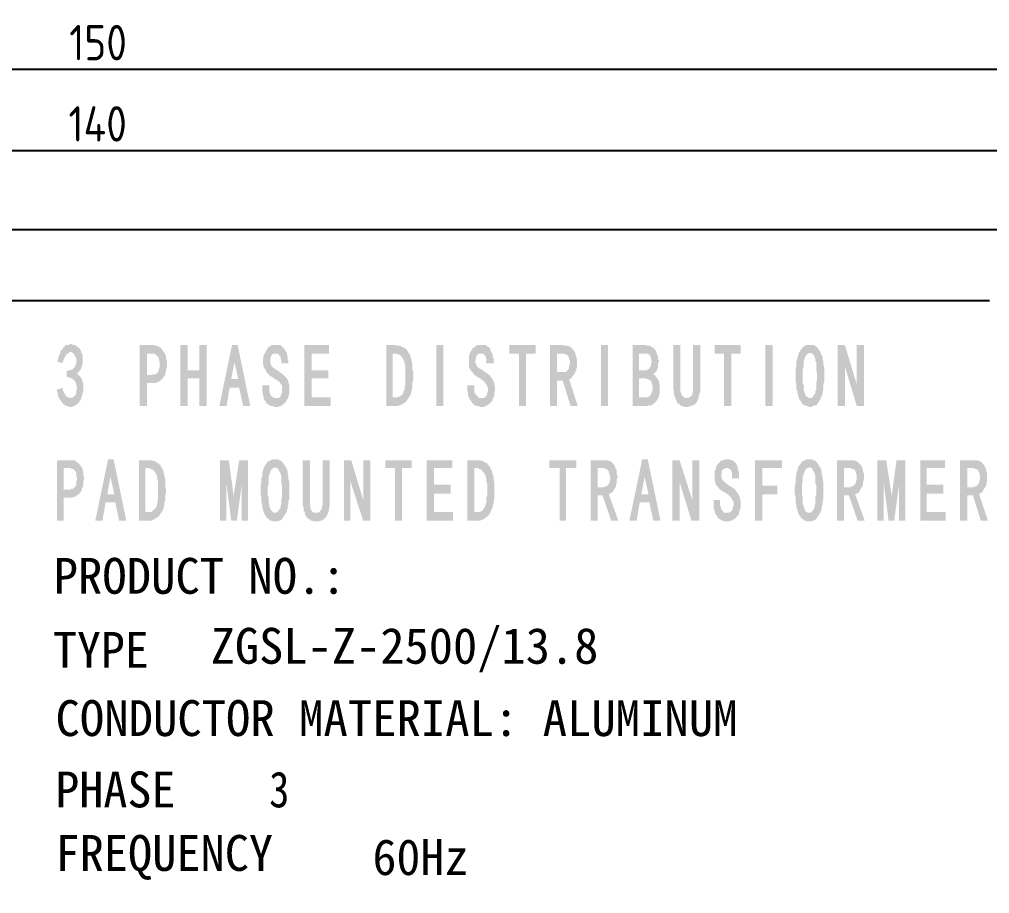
# Model space of a CAD drawing. Header units: inches. Extents: x 198356 to 209798, y -190593 to -183267.
# Drawn here: x 209688.6 to 209757.2, y -190002.9 to -189941.2 of the extents above; entities that cross this region are included whole.
import ezdxf

# ---------------------------------------------------------------- set-up
doc = ezdxf.new("R2010")
doc.units = ezdxf.units.IN
doc.header["$LTSCALE"] = 13
doc.layers.add('2', color=3, linetype='Continuous')
doc.layers.add('PDF_Geometry', color=7, linetype='Continuous')
doc.styles.add('PDF FangSong', font='simfang.ttf')
doc.styles.get("Standard").update_dxf_attribs({"font": 'gbenor.shx', "bigfont": 'gbcbig.shx'})
doc.dimstyles.new('ISO-25', dxfattribs={"dimtxt": 2.5, "dimasz": 2.5, "dimexe": 1.25, "dimexo": 0.625, "dimtad": 1, "dimtxsty": 'Standard', "dimcen": 2.5, "dimadec": 0, "dimazin": 0, "dimtfac": 1, "dimtmove": 0, "dimatfit": 3, "dimfxl": 1, "dimarcsym": 0})

# ---------------------------------------------------------------- blocks, each defined once
blk = doc.blocks.new('*D76')
at = {"layer": '2', "color": 0, "linetype": 'Continuous', "lineweight": -2}
for p, q in [((209624.191, -189957.798), (209624.191, -189949.167)), ((209764.158, -189957.798), (209764.158, -189949.167)), ((209626.691, -189950.417), (209761.658, -189950.417))]:
    blk.add_line(p, q, dxfattribs=at)
at = {"layer": '2', "color": 0, "linetype": 'Continuous'}
for points in [[(209626.691, -189950), (209626.691, -189950.834), (209624.191, -189950.417)], [(209761.658, -189950), (209761.658, -189950.834), (209764.158, -189950.417)]]:
    blk.add_solid(points, dxfattribs=at)
at = {"layer": 'Defpoints', "color": 0, "linetype": 'Continuous'}
for p in [(209764.158, -189950.417), (209624.191, -189958.423), (209764.158, -189958.423)]:
    blk.add_point(p, dxfattribs=at)
at = {"layer": '2', "color": 0, "linetype": 'Continuous', "insert": (209694.175, -189948.542), "char_height": 2.5, "attachment_point": 5}
blk.add_mtext('140', dxfattribs=at)
blk = doc.blocks.new('*D77')
at = {"layer": '2', "color": 0, "linetype": 'Continuous', "lineweight": -2}
for p, q in [((209619.192, -189955.383), (209619.192, -189943.427)), ((209769.213, -189955.383), (209769.213, -189943.427)), ((209621.692, -189944.677), (209766.713, -189944.677))]:
    blk.add_line(p, q, dxfattribs=at)
at = {"layer": '2', "color": 0, "linetype": 'Continuous'}
for points in [[(209621.692, -189944.261), (209621.692, -189945.094), (209619.192, -189944.677)], [(209766.713, -189944.261), (209766.713, -189945.094), (209769.213, -189944.677)]]:
    blk.add_solid(points, dxfattribs=at)
at = {"layer": 'Defpoints', "color": 0, "linetype": 'Continuous'}
for p in [(209769.213, -189944.677), (209619.192, -189956.008), (209769.213, -189956.008)]:
    blk.add_point(p, dxfattribs=at)
at = {"layer": '2', "color": 0, "linetype": 'Continuous', "insert": (209694.203, -189942.802), "char_height": 2.5, "attachment_point": 5}
blk.add_mtext('150', dxfattribs=at)

msp = doc.modelspace()

# ---------------------------------------------------------------- hatches: boundary and pattern name
at = {"layer": '2', "linetype": 'Continuous', "transparency": 33554559}
for points in [[(209692.209, -189964.096), (209692.153, -189964.152), (209692.04, -189964.152), (209691.984, -189964.152), (209691.872, -189964.208), (209691.816, -189964.264), (209691.759, -189964.321), (209691.703, -189964.433), (209691.647, -189964.489), (209691.591, -189964.545), (209691.535, -189964.601), (209691.535, -189964.714), (209691.479, -189964.826), (209691.422, -189964.938), (209691.422, -189965.051), (209691.366, -189965.163), (209691.31, -189965.332), (209691.703, -189965.444), (209691.703, -189965.388), (209691.759, -189965.219), (209691.816, -189965.107), (209691.872, -189964.995), (209691.928, -189964.882), (209691.984, -189964.826), (209692.04, -189964.77), (209692.096, -189964.714), (209692.153, -189964.714), (209692.209, -189964.658), (209692.995, -189964.658), (209692.995, -189964.545), (209692.939, -189964.489), (209692.883, -189964.377), (209692.77, -189964.321), (209692.714, -189964.264), (209692.658, -189964.208), (209692.602, -189964.152), (209692.49, -189964.152), (209692.433, -189964.152), (209692.321, -189964.096)], [(209698.106, -189964.152), (209697.151, -189964.152), (209697.151, -189968.477), (209697.657, -189968.477), (209697.657, -189966.848), (209698.106, -189966.848), (209698.162, -189966.848), (209698.275, -189966.848), (209698.331, -189966.792), (209698.443, -189966.792), (209698.499, -189966.736), (209698.612, -189966.68), (209698.668, -189966.623), (209698.724, -189966.567), (209698.78, -189966.511), (209698.836, -189966.399), (209698.893, -189966.343), (209697.657, -189966.286), (209697.657, -189964.77), (209697.994, -189964.77), (209698.893, -189964.714), (209698.836, -189964.658), (209698.78, -189964.545), (209698.724, -189964.489), (209698.668, -189964.433), (209698.612, -189964.321), (209698.556, -189964.321), (209698.443, -189964.264), (209698.387, -189964.208), (209698.275, -189964.208), (209698.219, -189964.208)], [(209700.521, -189964.152), (209700.016, -189964.152), (209700.016, -189968.477), (209700.521, -189968.477), (209700.521, -189966.511), (209701.364, -189966.511), (209700.521, -189965.949)], [(209701.869, -189964.152), (209701.364, -189964.152), (209701.364, -189965.949), (209700.521, -189965.949), (209701.364, -189966.511), (209701.364, -189968.477), (209701.869, -189968.477)], [(209704.06, -189964.152), (209703.667, -189964.152), (209702.768, -189968.477), (209703.274, -189968.477), (209703.498, -189967.185), (209704.172, -189967.185), (209703.611, -189966.567), (209703.835, -189965.388)], [(209704.06, -189964.152), (209703.835, -189965.388), (209704.116, -189966.567), (209703.611, -189966.567), (209704.172, -189967.185), (209704.453, -189968.477), (209704.959, -189968.477)], [(209706.756, -189964.152), (209706.644, -189964.152), (209706.587, -189964.152), (209706.475, -189964.152), (209706.419, -189964.208), (209706.363, -189964.264), (209706.25, -189964.321), (209706.194, -189964.377), (209706.138, -189964.489), (209706.082, -189964.545), (209706.026, -189964.658), (209705.97, -189964.77), (209706.756, -189964.77), (209706.868, -189964.77), (209706.924, -189964.77), (209706.981, -189964.882), (209707.037, -189964.938), (209707.093, -189964.995), (209707.093, -189965.107), (209707.149, -189965.219), (209707.149, -189965.332), (209707.149, -189965.444), (209707.655, -189965.444), (209707.655, -189965.332), (209707.598, -189965.219), (209707.598, -189965.107), (209707.598, -189964.995), (209707.542, -189964.826), (209707.542, -189964.714), (209707.486, -189964.658), (209707.43, -189964.545), (209707.374, -189964.433), (209707.318, -189964.377), (209707.261, -189964.321), (209707.205, -189964.264), (209707.149, -189964.208), (209707.037, -189964.152), (209706.924, -189964.152), (209706.868, -189964.152)], [(209710.519, -189964.152), (209708.778, -189964.152), (209708.778, -189968.477), (209710.631, -189968.477), (209710.631, -189967.859), (209709.283, -189967.859), (209709.283, -189966.511), (209710.463, -189966.511), (209710.463, -189965.949), (209709.283, -189965.949), (209709.283, -189964.77), (209710.519, -189964.77)], [(209715.181, -189964.152), (209714.563, -189964.152), (209714.563, -189968.477), (209715.181, -189968.477), (209715.237, -189968.477), (209715.349, -189968.477), (209715.462, -189968.421), (209715.518, -189968.421), (209715.63, -189968.365), (209715.686, -189968.365), (209715.743, -189968.308), (209715.855, -189968.252), (209715.911, -189968.196), (209715.967, -189968.14), (209716.023, -189968.084), (209716.08, -189967.971), (209716.136, -189967.971), (209716.136, -189967.915), (209715.012, -189967.859), (209715.012, -189964.77), (209715.181, -189964.77), (209716.192, -189964.77), (209716.136, -189964.714), (209716.136, -189964.658), (209716.08, -189964.601), (209716.023, -189964.489), (209715.967, -189964.433), (209715.855, -189964.377), (209715.799, -189964.321), (209715.743, -189964.321), (209715.63, -189964.264), (209715.574, -189964.208), (209715.462, -189964.208), (209715.349, -189964.208), (209715.293, -189964.208)], [(209718.607, -189968.477), (209718.102, -189968.477), (209718.102, -189964.152), (209718.607, -189964.152)], [(209721.247, -189964.152), (209721.191, -189964.152), (209721.078, -189964.152), (209721.022, -189964.152), (209720.91, -189964.208), (209720.854, -189964.264), (209720.798, -189964.321), (209720.685, -189964.377), (209720.629, -189964.489), (209720.573, -189964.545), (209720.517, -189964.658), (209720.461, -189964.77), (209721.247, -189964.77), (209721.359, -189964.77), (209721.415, -189964.77), (209721.528, -189964.882), (209721.584, -189964.938), (209721.584, -189964.995), (209721.64, -189965.107), (209721.64, -189965.219), (209721.64, -189965.332), (209721.64, -189965.444), (209722.146, -189965.444), (209722.146, -189965.332), (209722.146, -189965.219), (209722.146, -189965.107), (209722.089, -189964.995), (209722.089, -189964.826), (209722.033, -189964.714), (209721.977, -189964.658), (209721.921, -189964.545), (209721.921, -189964.433), (209721.865, -189964.377), (209721.809, -189964.321), (209721.696, -189964.264), (209721.64, -189964.208), (209721.584, -189964.152), (209721.472, -189964.152), (209721.359, -189964.152)], [(209725.122, -189964.152), (209723.269, -189964.152), (209723.269, -189964.77), (209723.943, -189964.77), (209723.943, -189968.477), (209724.448, -189968.477), (209724.448, -189964.77), (209725.122, -189964.77)], [(209727.032, -189964.152), (209726.133, -189964.152), (209726.133, -189968.477), (209726.639, -189968.477), (209726.639, -189966.68), (209727.032, -189966.68), (209727.481, -189966.567), (209727.538, -189966.567), (209727.65, -189966.511), (209727.706, -189966.399), (209727.762, -189966.343), (209727.818, -189966.23), (209727.875, -189966.23), (209727.875, -189966.118), (209726.639, -189966.062), (209726.639, -189964.77), (209726.976, -189964.77), (209727.931, -189964.714), (209727.875, -189964.658), (209727.818, -189964.545), (209727.762, -189964.489), (209727.706, -189964.433), (209727.65, -189964.377), (209727.594, -189964.321), (209727.538, -189964.264), (209727.425, -189964.264), (209727.369, -189964.208), (209727.257, -189964.208), (209727.144, -189964.208)], [(209730.234, -189968.477), (209729.728, -189968.477), (209729.728, -189964.152), (209730.234, -189964.152)], [(209732.873, -189964.152), (209731.975, -189964.152), (209731.975, -189968.477), (209732.873, -189968.477), (209732.93, -189968.477), (209733.042, -189968.477), (209733.098, -189968.421), (209733.21, -189968.421), (209733.323, -189968.421), (209733.379, -189968.365), (209733.435, -189968.308), (209733.547, -189968.252), (209733.604, -189968.196), (209733.604, -189968.14), (209733.66, -189968.084), (209733.716, -189968.028), (209733.772, -189967.915), (209732.424, -189967.859), (209732.424, -189966.511), (209732.873, -189966.511), (209733.716, -189966.511), (209733.66, -189966.455), (209733.604, -189966.343), (209733.491, -189966.286), (209733.435, -189966.23), (209733.379, -189966.23), (209733.435, -189966.23), (209733.491, -189966.174), (209733.547, -189966.118), (209733.66, -189966.006), (209732.424, -189965.949), (209732.424, -189964.77), (209732.93, -189964.77), (209733.66, -189964.714), (209733.66, -189964.601), (209733.604, -189964.545), (209733.547, -189964.489), (209733.491, -189964.433), (209733.435, -189964.321), (209733.323, -189964.321), (209733.267, -189964.264), (209733.21, -189964.208), (209733.098, -189964.208), (209732.986, -189964.208)], [(209735.345, -189964.152), (209734.839, -189964.152), (209734.839, -189967.185), (209734.839, -189967.241), (209734.895, -189967.41), (209734.895, -189967.522), (209734.895, -189967.634), (209734.952, -189967.747), (209734.952, -189967.859), (209735.008, -189967.971), (209735.064, -189968.084), (209735.064, -189968.14), (209735.12, -189968.14), (209735.12, -189968.252), (209735.232, -189968.308), (209735.289, -189968.365), (209735.345, -189968.421), (209735.401, -189968.477), (209735.513, -189968.477), (209735.626, -189968.533), (209735.682, -189968.533), (209735.794, -189968.533), (209735.906, -189968.533), (209736.019, -189968.477), (209736.131, -189968.477), (209736.187, -189968.421), (209736.243, -189968.421), (209736.356, -189968.365), (209736.412, -189968.308), (209736.468, -189968.252), (209736.524, -189968.14), (209736.58, -189968.028), (209736.637, -189967.915), (209735.794, -189967.915), (209735.682, -189967.915), (209735.626, -189967.859), (209735.569, -189967.803), (209735.457, -189967.747), (209735.457, -189967.691), (209735.401, -189967.578), (209735.345, -189967.466), (209735.345, -189967.354), (209735.345, -189967.185)], [(209736.749, -189964.152), (209736.243, -189964.152), (209736.243, -189967.185), (209736.243, -189967.354), (209736.243, -189967.466), (209736.187, -189967.578), (209736.187, -189967.691), (209736.131, -189967.747), (209736.075, -189967.803), (209735.963, -189967.859), (209735.906, -189967.915), (209735.794, -189967.915), (209736.637, -189967.915), (209736.637, -189967.803), (209736.693, -189967.691), (209736.693, -189967.578), (209736.749, -189967.466), (209736.749, -189967.297), (209736.749, -189967.185)], [(209739.613, -189964.152), (209737.76, -189964.152), (209737.76, -189964.77), (209738.434, -189964.77), (209738.434, -189968.477), (209738.939, -189968.477), (209738.939, -189964.77), (209739.613, -189964.77)], [(209741.86, -189968.477), (209741.355, -189968.477), (209741.355, -189964.152), (209741.86, -189964.152)], [(209744.5, -189964.152), (209744.388, -189964.152), (209744.331, -189964.152), (209744.219, -189964.152), (209744.163, -189964.208), (209744.051, -189964.264), (209743.994, -189964.321), (209743.938, -189964.377), (209743.882, -189964.489), (209743.826, -189964.545), (209743.77, -189964.658), (209743.714, -189964.714), (209744.5, -189964.714), (209744.556, -189964.714), (209744.668, -189964.77), (209744.725, -189964.826), (209744.781, -189964.882), (209744.837, -189964.995), (209744.837, -189965.051), (209744.893, -189965.107), (209744.893, -189965.219), (209744.893, -189965.275), (209744.949, -189965.388), (209744.949, -189965.5), (209744.949, -189965.669), (209744.949, -189965.781), (209744.949, -189965.949), (209745.005, -189966.118), (209745.005, -189966.286), (209745.005, -189966.455), (209745.005, -189966.623), (209744.949, -189966.792), (209744.949, -189966.96), (209744.949, -189967.073), (209744.949, -189967.185), (209744.949, -189967.297), (209744.893, -189967.41), (209744.893, -189967.466), (209744.893, -189967.578), (209744.837, -189967.634), (209744.781, -189967.691), (209744.725, -189967.803), (209744.668, -189967.859), (209744.612, -189967.915), (209744.5, -189967.915), (209745.23, -189967.971), (209745.286, -189967.915), (209745.286, -189967.859), (209745.342, -189967.747), (209745.399, -189967.634), (209745.399, -189967.522), (209745.399, -189967.41), (209745.455, -189967.297), (209745.455, -189967.185), (209745.455, -189967.073), (209745.455, -189966.904), (209745.511, -189966.792), (209745.511, -189966.623), (209745.511, -189966.455), (209745.511, -189966.286), (209745.511, -189966.174), (209745.511, -189966.006), (209745.511, -189965.837), (209745.511, -189965.725), (209745.455, -189965.556), (209745.455, -189965.444), (209745.455, -189965.332), (209745.399, -189965.219), (209745.399, -189965.107), (209745.399, -189964.995), (209745.342, -189964.882), (209745.286, -189964.826), (209745.286, -189964.714), (209745.23, -189964.658), (209745.174, -189964.545), (209745.118, -189964.489), (209745.062, -189964.377), (209745.005, -189964.321), (209744.949, -189964.264), (209744.837, -189964.208), (209744.781, -189964.152), (209744.668, -189964.152), (209744.612, -189964.152)], [(209746.971, -189964.152), (209746.466, -189964.152), (209746.466, -189968.477), (209746.971, -189968.477), (209746.971, -189965.669)], [(209746.971, -189964.152), (209746.971, -189965.669), (209747.814, -189968.477), (209747.814, -189966.96)], [(209748.319, -189964.152), (209747.814, -189964.152), (209747.814, -189966.96), (209747.814, -189968.477), (209748.319, -189968.477)], [(209692.995, -189964.658), (209692.209, -189964.658), (209692.321, -189964.658), (209692.377, -189964.714), (209692.49, -189964.77), (209692.546, -189964.882), (209692.602, -189964.995), (209692.658, -189965.107), (209692.658, -189965.219), (209692.658, -189965.332), (209692.658, -189965.444), (209692.602, -189965.556), (209692.602, -189965.669), (209692.546, -189965.725), (209692.49, -189965.781), (209692.433, -189965.837), (209692.377, -189965.893), (209692.321, -189965.893), (209692.209, -189965.949), (209692.096, -189965.949), (209691.984, -189966.006), (209691.984, -189966.399), (209692.04, -189966.399), (209692.153, -189966.455), (209692.265, -189966.511), (209692.321, -189966.511), (209692.433, -189966.567), (209692.49, -189966.623), (209692.546, -189966.68), (209692.602, -189966.792), (209692.658, -189966.904), (209692.658, -189967.017), (209692.714, -189967.129), (209692.714, -189967.241), (209692.658, -189967.354), (209692.658, -189967.466), (209692.658, -189967.578), (209692.602, -189967.691), (209692.546, -189967.747), (209692.49, -189967.803), (209692.433, -189967.859), (209692.321, -189967.915), (209692.265, -189967.915), (209691.479, -189967.971), (209691.535, -189968.028), (209691.591, -189968.14), (209691.647, -189968.196), (209691.647, -189968.252), (209691.703, -189968.308), (209691.816, -189968.365), (209691.872, -189968.421), (209691.928, -189968.477), (209692.04, -189968.477), (209692.153, -189968.533), (209692.209, -189968.533), (209692.265, -189968.533), (209692.377, -189968.533), (209692.433, -189968.477), (209692.49, -189968.477), (209692.602, -189968.421), (209692.658, -189968.365), (209692.77, -189968.308), (209692.827, -189968.252), (209692.883, -189968.14), (209692.939, -189968.084), (209692.995, -189967.971), (209693.051, -189967.859), (209693.051, -189967.747), (209693.107, -189967.634), (209693.107, -189967.522), (209693.164, -189967.41), (209693.164, -189967.297), (209693.164, -189967.185), (209693.164, -189967.017), (209693.164, -189966.904), (209693.107, -189966.792), (209693.107, -189966.68), (209693.051, -189966.623), (209693.051, -189966.567), (209692.995, -189966.455), (209692.883, -189966.343), (209692.827, -189966.286), (209692.77, -189966.23), (209692.714, -189966.174), (209692.827, -189966.062), (209692.883, -189966.006), (209692.939, -189965.949), (209692.995, -189965.837), (209693.051, -189965.725), (209693.051, -189965.612), (209693.107, -189965.5), (209693.107, -189965.388), (209693.107, -189965.275), (209693.107, -189965.107), (209693.107, -189964.995), (209693.107, -189964.882), (209693.051, -189964.77)], [(209698.893, -189964.714), (209697.994, -189964.77), (209698.106, -189964.77), (209698.219, -189964.77), (209698.275, -189964.826), (209698.331, -189964.882), (209698.387, -189964.938), (209698.443, -189964.995), (209698.499, -189965.107), (209698.499, -189965.219), (209698.556, -189965.332), (209698.556, -189965.5), (209698.556, -189965.556), (209698.556, -189965.725), (209698.499, -189965.837), (209698.499, -189965.949), (209698.443, -189966.062), (209698.387, -189966.118), (209698.331, -189966.174), (209698.275, -189966.23), (209698.219, -189966.23), (209698.106, -189966.23), (209697.994, -189966.286), (209697.657, -189966.286), (209698.893, -189966.343), (209698.949, -189966.23), (209698.949, -189966.118), (209699.005, -189966.006), (209699.005, -189965.893), (209699.061, -189965.781), (209699.061, -189965.612), (209699.061, -189965.5), (209699.061, -189965.444), (209699.061, -189965.275), (209699.005, -189965.163), (209699.005, -189965.051), (209699.005, -189964.938), (209698.949, -189964.826)], [(209705.97, -189964.77), (209705.913, -189964.826), (209705.913, -189964.938), (209705.857, -189965.107), (209705.857, -189965.219), (209705.857, -189965.332), (209705.857, -189965.5), (209705.913, -189965.612), (209705.913, -189965.725), (209705.97, -189965.837), (209706.026, -189965.893), (209706.082, -189966.006), (209706.082, -189966.062), (209706.138, -189966.118), (209706.25, -189966.23), (209706.307, -189966.286), (209706.363, -189966.343), (209706.475, -189966.399), (209706.531, -189966.455), (209706.644, -189966.511), (209706.7, -189966.567), (209706.812, -189966.623), (209706.924, -189966.68), (209706.981, -189966.736), (209707.037, -189966.792), (209707.093, -189966.904), (209707.149, -189966.96), (209707.205, -189967.073), (209707.205, -189967.185), (209707.205, -189967.297), (209707.205, -189967.41), (209707.205, -189967.522), (209707.149, -189967.634), (209707.093, -189967.747), (209707.093, -189967.803), (209707.037, -189967.859), (209706.924, -189967.915), (209706.868, -189967.915), (209706.756, -189967.915), (209707.598, -189967.971), (209707.655, -189967.859), (209707.655, -189967.747), (209707.711, -189967.634), (209707.711, -189967.522), (209707.711, -189967.354), (209707.711, -189967.241), (209707.711, -189967.185), (209707.711, -189967.073), (209707.711, -189966.96), (209707.655, -189966.848), (209707.655, -189966.736), (209707.598, -189966.623), (209707.542, -189966.511), (209707.486, -189966.455), (209707.374, -189966.343), (209707.318, -189966.286), (209707.261, -189966.23), (209707.205, -189966.174), (209707.093, -189966.118), (209707.037, -189966.062), (209706.924, -189966.006), (209706.868, -189965.949), (209706.756, -189965.893), (209706.7, -189965.837), (209706.587, -189965.781), (209706.531, -189965.725), (209706.475, -189965.669), (209706.419, -189965.612), (209706.419, -189965.5), (209706.363, -189965.388), (209706.363, -189965.275), (209706.363, -189965.219), (209706.363, -189965.107), (209706.419, -189964.995), (209706.475, -189964.882), (209706.475, -189964.826), (209706.587, -189964.77), (209706.644, -189964.77), (209706.756, -189964.77)], [(209716.192, -189964.77), (209715.181, -189964.77), (209715.237, -189964.77), (209715.293, -189964.77), (209715.406, -189964.826), (209715.462, -189964.826), (209715.574, -189964.882), (209715.63, -189964.938), (209715.686, -189965.051), (209715.743, -189965.107), (209715.799, -189965.219), (209715.799, -189965.275), (209715.855, -189965.388), (209715.855, -189965.5), (209715.911, -189965.612), (209715.911, -189965.725), (209715.911, -189965.893), (209715.911, -189966.006), (209715.911, -189966.174), (209715.911, -189966.343), (209715.911, -189966.399), (209715.911, -189966.511), (209715.911, -189966.68), (209715.911, -189966.848), (209715.911, -189966.96), (209715.855, -189967.073), (209715.855, -189967.185), (209715.855, -189967.297), (209715.799, -189967.41), (209715.799, -189967.466), (209715.743, -189967.578), (209715.686, -189967.691), (209715.574, -189967.747), (209715.518, -189967.803), (209715.462, -189967.803), (209715.349, -189967.859), (209715.293, -189967.859), (209715.181, -189967.859), (209715.012, -189967.859), (209716.136, -189967.915), (209716.192, -189967.803), (209716.248, -189967.747), (209716.304, -189967.634), (209716.304, -189967.522), (209716.36, -189967.41), (209716.36, -189967.297), (209716.417, -189967.185), (209716.417, -189967.073), (209716.417, -189966.904), (209716.417, -189966.792), (209716.473, -189966.623), (209716.473, -189966.511), (209716.473, -189966.343), (209716.473, -189966.174), (209716.473, -189966.006), (209716.417, -189965.893), (209716.417, -189965.725), (209716.417, -189965.612), (209716.417, -189965.5), (209716.36, -189965.332), (209716.36, -189965.219), (209716.304, -189965.163), (209716.304, -189965.051), (209716.248, -189964.938), (209716.248, -189964.826)], [(209720.461, -189964.77), (209720.461, -189964.826), (209720.404, -189964.938), (209720.404, -189965.107), (209720.404, -189965.219), (209720.404, -189965.332), (209720.404, -189965.5), (209720.404, -189965.612), (209720.404, -189965.725), (209720.461, -189965.837), (209720.517, -189965.893), (209720.573, -189966.006), (209720.629, -189966.062), (209720.685, -189966.118), (209720.741, -189966.23), (209720.798, -189966.286), (209720.91, -189966.343), (209720.966, -189966.399), (209721.078, -189966.455), (209721.191, -189966.511), (209721.247, -189966.567), (209721.359, -189966.623), (209721.415, -189966.68), (209721.472, -189966.736), (209721.528, -189966.792), (209721.584, -189966.904), (209721.64, -189966.96), (209721.696, -189967.073), (209721.752, -189967.185), (209721.752, -189967.297), (209721.752, -189967.41), (209721.696, -189967.522), (209721.696, -189967.634), (209721.64, -189967.747), (209721.584, -189967.803), (209721.528, -189967.859), (209721.472, -189967.915), (209721.359, -189967.915), (209721.247, -189967.915), (209722.089, -189967.971), (209722.146, -189967.859), (209722.202, -189967.747), (209722.202, -189967.634), (209722.202, -189967.522), (209722.258, -189967.354), (209722.258, -189967.241), (209722.258, -189967.185), (209722.258, -189967.073), (209722.202, -189966.96), (209722.202, -189966.848), (209722.146, -189966.736), (209722.089, -189966.623), (209722.033, -189966.511), (209721.977, -189966.455), (209721.921, -189966.343), (209721.865, -189966.286), (209721.752, -189966.23), (209721.696, -189966.174), (209721.64, -189966.118), (209721.528, -189966.062), (209721.415, -189966.006), (209721.415, -189965.949), (209721.303, -189965.893), (209721.191, -189965.837), (209721.135, -189965.781), (209721.022, -189965.725), (209720.966, -189965.669), (209720.966, -189965.612), (209720.91, -189965.5), (209720.854, -189965.388), (209720.854, -189965.275), (209720.854, -189965.219), (209720.91, -189965.107), (209720.91, -189964.995), (209720.966, -189964.882), (209721.022, -189964.826), (209721.078, -189964.77), (209721.191, -189964.77), (209721.247, -189964.77)], [(209727.931, -189964.714), (209726.976, -189964.77), (209727.032, -189964.77), (209727.088, -189964.77), (209727.201, -189964.826), (209727.257, -189964.826), (209727.369, -189964.882), (209727.425, -189964.938), (209727.481, -189965.051), (209727.481, -189965.163), (209727.538, -189965.275), (209727.538, -189965.444), (209727.538, -189965.5), (209727.481, -189965.669), (209727.481, -189965.781), (209727.425, -189965.893), (209727.369, -189965.949), (209727.313, -189966.006), (209727.257, -189966.062), (209727.144, -189966.062), (209727.088, -189966.062), (209726.639, -189966.062), (209727.875, -189966.118), (209727.931, -189966.062), (209727.987, -189965.949), (209727.987, -189965.837), (209728.043, -189965.669), (209728.043, -189965.556), (209728.043, -189965.444), (209728.043, -189965.332), (209728.043, -189965.163), (209727.987, -189965.051), (209727.987, -189964.938), (209727.931, -189964.826)], [(209733.66, -189964.714), (209732.93, -189964.77), (209733.042, -189964.77), (209733.098, -189964.826), (209733.21, -189964.882), (209733.21, -189964.938), (209733.267, -189965.051), (209733.267, -189965.163), (209733.323, -189965.332), (209733.323, -189965.388), (209733.267, -189965.5), (209733.267, -189965.612), (209733.21, -189965.725), (209733.154, -189965.781), (209733.154, -189965.837), (209733.042, -189965.893), (209732.986, -189965.949), (209732.873, -189965.949), (209732.424, -189965.949), (209733.66, -189966.006), (209733.716, -189965.893), (209733.716, -189965.837), (209733.772, -189965.725), (209733.772, -189965.612), (209733.772, -189965.444), (209733.828, -189965.332), (209733.828, -189965.275), (209733.772, -189965.163), (209733.772, -189965.051), (209733.772, -189964.938), (209733.716, -189964.826)], [(209743.714, -189964.714), (209743.714, -189964.77), (209743.657, -189964.882), (209743.657, -189964.995), (209743.601, -189965.107), (209743.601, -189965.163), (209743.545, -189965.332), (209743.545, -189965.444), (209743.545, -189965.556), (209743.545, -189965.669), (209743.489, -189965.837), (209743.489, -189966.006), (209743.489, -189966.174), (209743.489, -189966.286), (209743.489, -189966.343), (209743.489, -189966.455), (209743.489, -189966.623), (209743.489, -189966.792), (209743.545, -189966.904), (209743.545, -189967.073), (209743.545, -189967.185), (209743.545, -189967.297), (209743.601, -189967.41), (209743.601, -189967.522), (209743.657, -189967.634), (209743.657, -189967.747), (209743.714, -189967.859), (209743.714, -189967.915), (209743.77, -189968.028), (209743.826, -189968.084), (209743.882, -189968.196), (209743.938, -189968.252), (209743.994, -189968.365), (209744.107, -189968.421), (209744.163, -189968.421), (209744.275, -189968.477), (209744.331, -189968.477), (209744.444, -189968.533), (209744.5, -189968.533), (209744.612, -189968.533), (209744.668, -189968.477), (209744.781, -189968.477), (209744.837, -189968.421), (209744.949, -189968.421), (209745.005, -189968.365), (209745.062, -189968.252), (209745.118, -189968.196), (209745.174, -189968.084), (209745.23, -189968.028), (209745.23, -189967.971), (209744.5, -189967.915), (209744.444, -189967.915), (209744.388, -189967.859), (209744.275, -189967.803), (209744.219, -189967.747), (209744.163, -189967.634), (209744.163, -189967.578), (209744.107, -189967.522), (209744.107, -189967.41), (209744.051, -189967.354), (209744.051, -189967.241), (209744.051, -189967.073), (209744.051, -189966.96), (209743.994, -189966.848), (209743.994, -189966.68), (209743.994, -189966.511), (209743.994, -189966.286), (209743.994, -189966.174), (209743.994, -189966.006), (209743.994, -189965.893), (209744.051, -189965.725), (209744.051, -189965.556), (209744.051, -189965.444), (209744.051, -189965.332), (209744.107, -189965.219), (209744.107, -189965.163), (209744.163, -189965.107), (209744.163, -189964.995), (209744.219, -189964.938), (209744.275, -189964.826), (209744.388, -189964.77), (209744.444, -189964.714), (209744.5, -189964.714)], [(209706.307, -189967.017), (209705.801, -189967.017), (209705.801, -189967.241), (209705.801, -189967.41), (209705.801, -189967.522), (209705.857, -189967.634), (209705.857, -189967.747), (209705.913, -189967.859), (209705.913, -189967.971), (209705.97, -189968.084), (209706.026, -189968.14), (209706.082, -189968.252), (209706.138, -189968.308), (209706.25, -189968.365), (209706.307, -189968.421), (209706.363, -189968.477), (209706.475, -189968.477), (209706.587, -189968.477), (209706.644, -189968.533), (209706.756, -189968.533), (209706.812, -189968.533), (209706.924, -189968.533), (209707.037, -189968.477), (209707.093, -189968.477), (209707.205, -189968.421), (209707.261, -189968.365), (209707.318, -189968.308), (209707.374, -189968.252), (209707.486, -189968.196), (209707.486, -189968.14), (209707.542, -189968.028), (209707.598, -189967.971), (209706.756, -189967.915), (209706.644, -189967.915), (209706.587, -189967.859), (209706.475, -189967.803), (209706.419, -189967.747), (209706.363, -189967.691), (209706.363, -189967.578), (209706.307, -189967.522), (209706.307, -189967.354), (209706.307, -189967.241)], [(209720.798, -189967.017), (209720.292, -189967.017), (209720.292, -189967.241), (209720.292, -189967.41), (209720.348, -189967.522), (209720.348, -189967.634), (209720.348, -189967.747), (209720.404, -189967.859), (209720.461, -189967.971), (209720.517, -189968.084), (209720.573, -189968.14), (209720.629, -189968.252), (209720.685, -189968.308), (209720.741, -189968.365), (209720.854, -189968.421), (209720.91, -189968.477), (209720.966, -189968.477), (209721.078, -189968.477), (209721.191, -189968.533), (209721.247, -189968.533), (209721.359, -189968.533), (209721.472, -189968.533), (209721.528, -189968.477), (209721.64, -189968.477), (209721.696, -189968.421), (209721.752, -189968.365), (209721.865, -189968.308), (209721.921, -189968.252), (209721.977, -189968.196), (209722.033, -189968.14), (209722.089, -189968.028), (209722.089, -189967.971), (209721.247, -189967.915), (209721.191, -189967.915), (209721.078, -189967.859), (209721.022, -189967.803), (209720.966, -189967.747), (209720.91, -189967.691), (209720.854, -189967.578), (209720.798, -189967.522), (209720.798, -189967.354), (209720.798, -189967.241)], [(209727.481, -189966.567), (209727.032, -189966.68), (209727.594, -189968.477), (209728.099, -189968.477)], [(209733.716, -189966.511), (209732.873, -189966.511), (209732.986, -189966.567), (209733.042, -189966.567), (209733.154, -189966.623), (209733.21, -189966.68), (209733.267, -189966.68), (209733.323, -189966.792), (209733.323, -189966.904), (209733.379, -189967.017), (209733.379, -189967.185), (209733.379, -189967.354), (209733.323, -189967.466), (209733.323, -189967.578), (209733.267, -189967.634), (209733.21, -189967.747), (209733.154, -189967.803), (209733.098, -189967.803), (209732.986, -189967.859), (209732.873, -189967.859), (209732.817, -189967.859), (209732.424, -189967.859), (209733.772, -189967.915), (209733.828, -189967.803), (209733.828, -189967.691), (209733.884, -189967.578), (209733.884, -189967.466), (209733.884, -189967.297), (209733.884, -189967.185), (209733.884, -189967.073), (209733.884, -189966.904), (209733.828, -189966.792), (209733.828, -189966.68), (209733.772, -189966.623)], [(209691.703, -189967.185), (209691.31, -189967.298), (209691.31, -189967.354), (209691.31, -189967.466), (209691.366, -189967.635), (209691.366, -189967.747), (209691.422, -189967.859), (209691.479, -189967.972), (209692.265, -189967.915), (209692.209, -189967.915), (209692.153, -189967.859), (209692.04, -189967.859), (209691.984, -189967.803), (209691.928, -189967.747), (209691.872, -189967.635), (209691.816, -189967.578), (209691.759, -189967.466), (209691.703, -189967.298)], [(209692.265, -189972.296), (209691.31, -189972.296), (209691.31, -189976.565), (209691.759, -189976.565), (209691.759, -189974.936), (209692.265, -189974.936), (209692.321, -189974.936), (209692.433, -189974.936), (209692.49, -189974.88), (209692.602, -189974.88), (209692.658, -189974.824), (209692.714, -189974.768), (209692.827, -189974.711), (209692.883, -189974.655), (209692.939, -189974.599), (209692.995, -189974.487), (209693.051, -189974.431), (209691.759, -189974.374), (209691.759, -189972.858), (209692.153, -189972.858), (209693.051, -189972.802), (209692.995, -189972.746), (209692.939, -189972.633), (209692.883, -189972.577), (209692.827, -189972.521), (209692.77, -189972.465), (209692.658, -189972.409), (209692.602, -189972.352), (209692.546, -189972.296), (209692.433, -189972.296), (209692.321, -189972.296)], [(209695.298, -189972.24), (209694.905, -189972.24), (209694.006, -189976.565), (209694.512, -189976.565), (209694.736, -189975.273), (209695.41, -189975.273), (209694.849, -189974.711), (209695.073, -189973.476)], [(209695.298, -189972.24), (209695.073, -189973.476), (209695.354, -189974.711), (209694.849, -189974.711), (209695.41, -189975.273), (209695.691, -189976.565), (209696.197, -189976.565)], [(209697.713, -189972.296), (209697.095, -189972.296), (209697.095, -189976.565), (209697.713, -189976.565), (209697.769, -189976.565), (209697.882, -189976.565), (209697.994, -189976.565), (209698.05, -189976.509), (209698.162, -189976.509), (209698.219, -189976.453), (209698.275, -189976.396), (209698.387, -189976.34), (209698.443, -189976.284), (209698.499, -189976.228), (209698.556, -189976.172), (209698.612, -189976.059), (209698.668, -189976.059), (209698.668, -189976.003), (209697.545, -189975.947), (209697.545, -189972.858), (209697.713, -189972.858), (209698.724, -189972.858), (209698.668, -189972.802), (209698.668, -189972.746), (209698.612, -189972.689), (209698.556, -189972.633), (209698.443, -189972.521), (209698.387, -189972.465), (209698.331, -189972.465), (209698.275, -189972.409), (209698.162, -189972.352), (209698.106, -189972.352), (209697.994, -189972.296), (209697.882, -189972.296), (209697.825, -189972.296)], [(209703.442, -189972.296), (209702.824, -189972.296), (209702.824, -189976.565), (209703.274, -189976.565), (209703.274, -189973.981)], [(209703.442, -189972.296), (209703.274, -189973.981), (209703.611, -189976.565), (209703.779, -189974.824)], [(209704.79, -189972.296), (209704.172, -189972.296), (209703.779, -189974.824), (209703.611, -189976.565), (209704.004, -189976.565), (209704.341, -189974.094)], [(209704.79, -189972.296), (209704.341, -189974.094), (209704.341, -189976.565), (209704.79, -189976.565)], [(209706.7, -189972.24), (209706.587, -189972.24), (209706.531, -189972.24), (209706.419, -189972.296), (209706.363, -189972.296), (209706.307, -189972.352), (209706.194, -189972.409), (209706.138, -189972.465), (209706.082, -189972.577), (209706.026, -189972.633), (209705.97, -189972.746), (209705.913, -189972.802), (209706.7, -189972.802), (209706.756, -189972.802), (209706.868, -189972.858), (209706.924, -189972.914), (209706.981, -189973.026), (209707.037, -189973.139), (209707.093, -189973.195), (209707.093, -189973.307), (209707.149, -189973.42), (209707.149, -189973.532), (209707.149, -189973.644), (209707.149, -189973.757), (209707.149, -189973.925), (209707.205, -189974.037), (209707.205, -189974.206), (209707.205, -189974.431), (209707.205, -189974.543), (209707.205, -189974.711), (209707.205, -189974.88), (209707.149, -189975.048), (209707.149, -189975.161), (209707.149, -189975.273), (209707.149, -189975.385), (209707.093, -189975.498), (209707.093, -189975.61), (209707.093, -189975.666), (209707.037, -189975.722), (209706.981, -189975.835), (209706.924, -189975.891), (209706.868, -189975.947), (209706.812, -189976.003), (209706.7, -189976.003), (209707.43, -189976.116), (209707.486, -189976.003), (209707.542, -189975.947), (209707.542, -189975.835), (209707.598, -189975.722), (209707.598, -189975.666), (209707.598, -189975.554), (209707.655, -189975.442), (209707.655, -189975.273), (209707.655, -189975.161), (209707.711, -189975.048), (209707.711, -189974.88), (209707.711, -189974.711), (209707.711, -189974.599), (209707.711, -189974.431), (209707.711, -189974.262), (209707.711, -189974.094), (209707.711, -189973.981), (209707.711, -189973.813), (209707.655, -189973.7), (209707.655, -189973.532), (209707.655, -189973.42), (209707.598, -189973.307), (209707.598, -189973.195), (209707.598, -189973.083), (209707.542, -189972.97), (209707.542, -189972.914), (209707.486, -189972.802), (209707.43, -189972.746), (209707.374, -189972.633), (209707.318, -189972.577), (209707.261, -189972.465), (209707.205, -189972.409), (209707.149, -189972.352), (209707.037, -189972.296), (209706.981, -189972.296), (209706.924, -189972.24), (209706.812, -189972.24)], [(209709.171, -189972.296), (209708.666, -189972.296), (209708.666, -189975.273), (209708.666, -189975.329), (209708.666, -189975.498), (209708.722, -189975.61), (209708.722, -189975.722), (209708.722, -189975.835), (209708.778, -189975.947), (209708.834, -189976.059), (209708.834, -189976.172), (209708.89, -189976.228), (209708.946, -189976.34), (209709.003, -189976.396), (209709.115, -189976.453), (209709.171, -189976.509), (209709.227, -189976.565), (209709.34, -189976.565), (209709.396, -189976.621), (209709.508, -189976.621), (209709.62, -189976.621), (209709.733, -189976.621), (209709.845, -189976.621), (209709.901, -189976.565), (209710.014, -189976.565), (209710.07, -189976.509), (209710.182, -189976.453), (209710.238, -189976.396), (209710.294, -189976.34), (209710.351, -189976.228), (209710.407, -189976.116), (209710.463, -189976.003), (209709.62, -189976.003), (209709.508, -189976.003), (209709.452, -189976.003), (209709.34, -189975.947), (209709.283, -189975.835), (209709.227, -189975.779), (209709.227, -189975.666), (209709.171, -189975.554), (209709.171, -189975.442), (209709.171, -189975.273)], [(209710.575, -189972.296), (209710.07, -189972.296), (209710.07, -189975.273), (209710.07, -189975.442), (209710.014, -189975.554), (209710.014, -189975.666), (209709.957, -189975.779), (209709.957, -189975.835), (209709.845, -189975.947), (209709.789, -189976.003), (209709.733, -189976.003), (209709.62, -189976.003), (209710.463, -189976.003), (209710.463, -189975.947), (209710.519, -189975.835), (209710.519, -189975.666), (209710.575, -189975.554), (209710.575, -189975.442), (209710.575, -189975.273)], [(209712.092, -189972.296), (209711.586, -189972.296), (209711.586, -189976.565), (209712.036, -189976.565), (209712.036, -189973.813)], [(209712.092, -189972.296), (209712.036, -189973.813), (209712.934, -189976.565), (209712.934, -189975.105)], [(209713.44, -189972.296), (209712.934, -189972.296), (209712.934, -189975.105), (209712.934, -189976.565), (209713.44, -189976.565)], [(209716.36, -189972.296), (209714.507, -189972.296), (209714.507, -189972.858), (209715.181, -189972.858), (209715.181, -189976.565), (209715.686, -189976.565), (209715.686, -189972.858), (209716.36, -189972.858)], [(209719.225, -189972.296), (209717.428, -189972.296), (209717.428, -189976.565), (209719.281, -189976.565), (209719.281, -189975.947), (209717.933, -189975.947), (209717.933, -189974.655), (209719.113, -189974.655), (209719.113, -189974.037), (209717.933, -189974.037), (209717.933, -189972.858), (209719.225, -189972.858)], [(209720.91, -189972.296), (209720.292, -189972.296), (209720.292, -189976.565), (209720.91, -189976.565), (209721.022, -189976.565), (209721.078, -189976.565), (209721.191, -189976.565), (209721.303, -189976.509), (209721.359, -189976.509), (209721.472, -189976.453), (209721.528, -189976.396), (209721.584, -189976.34), (209721.696, -189976.284), (209721.752, -189976.228), (209721.809, -189976.172), (209721.865, -189976.059), (209721.921, -189976.003), (209720.798, -189975.947), (209720.798, -189972.858), (209720.91, -189972.858), (209721.921, -189972.858), (209721.921, -189972.802), (209721.865, -189972.746), (209721.809, -189972.689), (209721.752, -189972.633), (209721.696, -189972.521), (209721.64, -189972.465), (209721.528, -189972.465), (209721.472, -189972.409), (209721.415, -189972.352), (209721.303, -189972.352), (209721.247, -189972.296), (209721.135, -189972.296), (209721.022, -189972.296)], [(209727.987, -189972.296), (209726.077, -189972.296), (209726.077, -189972.858), (209726.807, -189972.858), (209726.807, -189976.565), (209727.257, -189976.565), (209727.257, -189972.858), (209727.987, -189972.858)], [(209729.897, -189972.296), (209728.998, -189972.296), (209728.998, -189976.565), (209729.503, -189976.565), (209729.503, -189974.768), (209729.84, -189974.768), (209730.29, -189974.711), (209730.346, -189974.655), (209730.402, -189974.655), (209730.458, -189974.599), (209730.571, -189974.543), (209730.627, -189974.431), (209730.683, -189974.318), (209730.739, -189974.262), (209729.503, -189974.206), (209729.503, -189972.858), (209729.84, -189972.858), (209730.739, -189972.802), (209730.739, -189972.746), (209730.683, -189972.633), (209730.627, -189972.577), (209730.571, -189972.521), (209730.514, -189972.465), (209730.458, -189972.409), (209730.346, -189972.352), (209730.29, -189972.352), (209730.177, -189972.296), (209730.121, -189972.296), (209730.009, -189972.296)], [(209733.042, -189972.24), (209732.649, -189972.24), (209731.75, -189976.565), (209732.256, -189976.565), (209732.48, -189975.273), (209733.154, -189975.273), (209732.593, -189974.711), (209732.817, -189973.476)], [(209733.042, -189972.24), (209732.817, -189973.476), (209733.098, -189974.711), (209732.593, -189974.711), (209733.154, -189975.273), (209733.435, -189976.565), (209733.941, -189976.565)], [(209735.289, -189972.296), (209734.783, -189972.296), (209734.783, -189976.565), (209735.289, -189976.565), (209735.289, -189973.813)], [(209735.289, -189972.296), (209735.289, -189973.813), (209736.131, -189976.565), (209736.187, -189975.105)], [(209736.693, -189972.296), (209736.187, -189972.296), (209736.187, -189975.105), (209736.131, -189976.565), (209736.693, -189976.565)], [(209738.659, -189972.24), (209738.546, -189972.24), (209738.49, -189972.24), (209738.378, -189972.296), (209738.322, -189972.296), (209738.209, -189972.352), (209738.153, -189972.409), (209738.097, -189972.465), (209737.985, -189972.577), (209737.928, -189972.633), (209737.872, -189972.746), (209737.872, -189972.858), (209738.659, -189972.858), (209738.715, -189972.858), (209738.827, -189972.914), (209738.883, -189972.97), (209738.939, -189973.026), (209738.939, -189973.083), (209738.996, -189973.195), (209738.996, -189973.307), (209738.996, -189973.42), (209738.996, -189973.588), (209739.501, -189973.588), (209739.501, -189973.532), (209739.501, -189973.42), (209739.501, -189973.307), (209739.501, -189973.195), (209739.445, -189973.083), (209739.445, -189972.97), (209739.389, -189972.858), (209739.389, -189972.746), (209739.333, -189972.633), (209739.276, -189972.521), (209739.22, -189972.465), (209739.164, -189972.409), (209739.108, -189972.352), (209738.996, -189972.296), (209738.939, -189972.296), (209738.827, -189972.24), (209738.715, -189972.24)], [(209742.534, -189972.296), (209740.624, -189972.296), (209740.624, -189976.565), (209741.13, -189976.565), (209741.13, -189974.711), (209742.197, -189974.711), (209742.197, -189974.094), (209741.13, -189974.094), (209741.13, -189972.858), (209742.534, -189972.858)], [(209744.444, -189972.24), (209744.331, -189972.24), (209744.275, -189972.24), (209744.163, -189972.296), (209744.107, -189972.296), (209744.051, -189972.352), (209743.938, -189972.409), (209743.882, -189972.465), (209743.826, -189972.577), (209743.77, -189972.633), (209743.714, -189972.746), (209743.657, -189972.802), (209744.444, -189972.802), (209744.5, -189972.802), (209744.612, -189972.858), (209744.668, -189972.914), (209744.725, -189973.026), (209744.781, -189973.139), (209744.837, -189973.195), (209744.837, -189973.307), (209744.893, -189973.42), (209744.893, -189973.532), (209744.893, -189973.644), (209744.893, -189973.757), (209744.893, -189973.925), (209744.949, -189974.037), (209744.949, -189974.206), (209744.949, -189974.431), (209744.949, -189974.543), (209744.949, -189974.711), (209744.893, -189974.88), (209744.893, -189975.048), (209744.893, -189975.161), (209744.893, -189975.273), (209744.893, -189975.385), (209744.837, -189975.498), (209744.837, -189975.61), (209744.837, -189975.666), (209744.781, -189975.722), (209744.725, -189975.835), (209744.668, -189975.891), (209744.612, -189975.947), (209744.556, -189976.003), (209744.444, -189976.003), (209745.174, -189976.116), (209745.23, -189976.003), (209745.286, -189975.947), (209745.286, -189975.835), (209745.342, -189975.722), (209745.342, -189975.666), (209745.342, -189975.554), (209745.399, -189975.442), (209745.399, -189975.273), (209745.399, -189975.161), (209745.455, -189975.048), (209745.455, -189974.88), (209745.455, -189974.711), (209745.455, -189974.599), (209745.455, -189974.431), (209745.455, -189974.262), (209745.455, -189974.094), (209745.455, -189973.981), (209745.455, -189973.813), (209745.399, -189973.7), (209745.399, -189973.532), (209745.399, -189973.42), (209745.342, -189973.307), (209745.342, -189973.195), (209745.342, -189973.083), (209745.286, -189972.97), (209745.286, -189972.914), (209745.23, -189972.802), (209745.174, -189972.746), (209745.118, -189972.633), (209745.062, -189972.577), (209745.005, -189972.465), (209744.949, -189972.409), (209744.893, -189972.352), (209744.781, -189972.296), (209744.725, -189972.296), (209744.668, -189972.24), (209744.556, -189972.24)], [(209747.308, -189972.296), (209746.41, -189972.296), (209746.41, -189976.565), (209746.915, -189976.565), (209746.915, -189974.768), (209747.252, -189974.768), (209747.701, -189974.711), (209747.758, -189974.655), (209747.814, -189974.655), (209747.926, -189974.599), (209747.982, -189974.543), (209748.038, -189974.431), (209748.095, -189974.318), (209748.151, -189974.262), (209746.915, -189974.206), (209746.915, -189972.858), (209747.252, -189972.858), (209748.207, -189972.802), (209748.151, -189972.746), (209748.095, -189972.633), (209748.038, -189972.577), (209747.982, -189972.521), (209747.926, -189972.465), (209747.87, -189972.409), (209747.758, -189972.352), (209747.701, -189972.352), (209747.589, -189972.296), (209747.533, -189972.296), (209747.421, -189972.296)], [(209749.892, -189972.296), (209749.274, -189972.296), (209749.274, -189976.565), (209749.723, -189976.565), (209749.723, -189973.981)], [(209749.892, -189972.296), (209749.723, -189973.981), (209750.06, -189976.565), (209750.285, -189974.824)], [(209751.24, -189972.296), (209750.622, -189972.296), (209750.285, -189974.824), (209750.06, -189976.565), (209750.454, -189976.565), (209750.791, -189974.094)], [(209751.24, -189972.296), (209750.791, -189974.094), (209750.791, -189976.565), (209751.24, -189976.565)], [(209754.048, -189972.296), (209752.307, -189972.296), (209752.307, -189976.565), (209754.104, -189976.565), (209754.104, -189975.947), (209752.756, -189975.947), (209752.756, -189974.655), (209753.936, -189974.655), (209753.936, -189974.037), (209752.756, -189974.037), (209752.756, -189972.858), (209754.048, -189972.858)], [(209756.014, -189972.296), (209755.115, -189972.296), (209755.115, -189976.565), (209755.621, -189976.565), (209755.621, -189974.768), (209756.014, -189974.768), (209756.463, -189974.711), (209756.463, -189974.655), (209756.52, -189974.655), (209756.632, -189974.599), (209756.688, -189974.543), (209756.744, -189974.431), (209756.8, -189974.318), (209756.857, -189974.262), (209755.621, -189974.206), (209755.621, -189972.858), (209755.958, -189972.858), (209756.913, -189972.802), (209756.857, -189972.746), (209756.8, -189972.633), (209756.744, -189972.577), (209756.688, -189972.521), (209756.632, -189972.465), (209756.576, -189972.409), (209756.463, -189972.352), (209756.407, -189972.352), (209756.351, -189972.296), (209756.239, -189972.296), (209756.126, -189972.296)], [(209693.051, -189972.802), (209692.153, -189972.858), (209692.265, -189972.858), (209692.321, -189972.914), (209692.433, -189972.914), (209692.49, -189972.97), (209692.546, -189973.026), (209692.602, -189973.083), (209692.658, -189973.195), (209692.658, -189973.307), (209692.658, -189973.42), (209692.714, -189973.588), (209692.714, -189973.644), (209692.658, -189973.813), (209692.658, -189973.925), (209692.658, -189974.038), (209692.602, -189974.15), (209692.546, -189974.206), (209692.49, -189974.262), (209692.433, -189974.318), (209692.321, -189974.318), (209692.265, -189974.375), (209692.153, -189974.375), (209691.759, -189974.375), (209693.051, -189974.431), (209693.051, -189974.318), (209693.107, -189974.206), (209693.164, -189974.094), (209693.164, -189973.981), (209693.164, -189973.869), (209693.164, -189973.757), (209693.22, -189973.588), (209693.22, -189973.532), (209693.164, -189973.42), (209693.164, -189973.251), (209693.164, -189973.139), (209693.107, -189973.026), (209693.107, -189972.914)], [(209698.724, -189972.858), (209697.713, -189972.858), (209697.769, -189972.858), (209697.825, -189972.858), (209697.938, -189972.914), (209697.994, -189972.97), (209698.106, -189972.97), (209698.162, -189973.083), (209698.219, -189973.139), (209698.275, -189973.195), (209698.275, -189973.251), (209698.331, -189973.307), (209698.331, -189973.363), (209698.387, -189973.476), (209698.387, -189973.588), (209698.387, -189973.7), (209698.443, -189973.813), (209698.443, -189973.981), (209698.443, -189974.094), (209698.443, -189974.262), (209698.443, -189974.431), (209698.443, -189974.487), (209698.443, -189974.655), (209698.443, -189974.768), (209698.443, -189974.936), (209698.443, -189975.048), (209698.387, -189975.217), (209698.387, -189975.329), (209698.387, -189975.385), (209698.331, -189975.498), (209698.331, -189975.61), (209698.275, -189975.666), (209698.162, -189975.779), (209698.106, -189975.835), (209698.05, -189975.891), (209697.994, -189975.947), (209697.882, -189975.947), (209697.769, -189975.947), (209697.713, -189975.947), (209697.545, -189975.947), (209698.668, -189976.003), (209698.724, -189975.891), (209698.78, -189975.835), (209698.836, -189975.722), (209698.836, -189975.61), (209698.893, -189975.498), (209698.893, -189975.385), (209698.893, -189975.273), (209698.949, -189975.161), (209698.949, -189975.048), (209698.949, -189974.88), (209698.949, -189974.768), (209699.005, -189974.599), (209699.005, -189974.431), (209699.005, -189974.262), (209698.949, -189974.15), (209698.949, -189973.981), (209698.949, -189973.813), (209698.949, -189973.7), (209698.949, -189973.588), (209698.893, -189973.476), (209698.893, -189973.363), (209698.836, -189973.251), (209698.836, -189973.139), (209698.78, -189973.026), (209698.78, -189972.97)], [(209705.913, -189972.802), (209705.913, -189972.914), (209705.857, -189972.97), (209705.857, -189973.083), (209705.801, -189973.195), (209705.801, -189973.307), (209705.801, -189973.42), (209705.745, -189973.532), (209705.745, -189973.644), (209705.745, -189973.813), (209705.745, -189973.925), (209705.689, -189974.094), (209705.689, -189974.262), (209705.689, -189974.431), (209705.689, -189974.599), (209705.689, -189974.711), (209705.745, -189974.88), (209705.745, -189975.049), (209705.745, -189975.161), (209705.745, -189975.273), (209705.801, -189975.442), (209705.801, -189975.554), (209705.801, -189975.666), (209705.857, -189975.723), (209705.857, -189975.835), (209705.913, -189975.947), (209705.913, -189976.003), (209705.97, -189976.116), (209706.026, -189976.228), (209706.082, -189976.284), (209706.138, -189976.397), (209706.25, -189976.453), (209706.307, -189976.509), (209706.363, -189976.565), (209706.475, -189976.565), (209706.531, -189976.621), (209706.644, -189976.621), (209706.7, -189976.621), (209706.812, -189976.621), (209706.868, -189976.621), (209706.981, -189976.565), (209707.037, -189976.565), (209707.149, -189976.509), (209707.205, -189976.453), (209707.261, -189976.34), (209707.318, -189976.284), (209707.374, -189976.172), (209707.43, -189976.116), (209706.7, -189976.003), (209706.644, -189976.003), (209706.587, -189976.003), (209706.531, -189975.947), (209706.419, -189975.835), (209706.363, -189975.723), (209706.363, -189975.666), (209706.307, -189975.61), (209706.307, -189975.498), (209706.307, -189975.442), (209706.25, -189975.329), (209706.25, -189975.217), (209706.25, -189975.049), (209706.25, -189974.936), (209706.194, -189974.768), (209706.194, -189974.599), (209706.194, -189974.431), (209706.194, -189974.318), (209706.194, -189974.15), (209706.25, -189973.981), (209706.25, -189973.813), (209706.25, -189973.701), (209706.25, -189973.532), (209706.25, -189973.42), (209706.307, -189973.364), (209706.307, -189973.251), (209706.363, -189973.195), (209706.363, -189973.139), (209706.419, -189973.026), (209706.475, -189972.914), (209706.587, -189972.858), (209706.644, -189972.858), (209706.7, -189972.802)], [(209721.921, -189972.858), (209720.91, -189972.858), (209720.966, -189972.858), (209721.078, -189972.858), (209721.135, -189972.914), (209721.247, -189972.97), (209721.303, -189972.97), (209721.359, -189973.083), (209721.415, -189973.139), (209721.472, -189973.195), (209721.528, -189973.251), (209721.528, -189973.307), (209721.584, -189973.363), (209721.584, -189973.476), (209721.64, -189973.588), (209721.64, -189973.7), (209721.64, -189973.813), (209721.696, -189973.981), (209721.696, -189974.094), (209721.696, -189974.262), (209721.696, -189974.431), (209721.696, -189974.487), (209721.696, -189974.655), (209721.696, -189974.768), (209721.64, -189974.936), (209721.64, -189975.048), (209721.64, -189975.217), (209721.64, -189975.329), (209721.584, -189975.385), (209721.584, -189975.498), (209721.528, -189975.61), (209721.472, -189975.666), (209721.415, -189975.779), (209721.359, -189975.835), (209721.303, -189975.891), (209721.191, -189975.947), (209721.135, -189975.947), (209721.022, -189975.947), (209720.91, -189975.947), (209720.798, -189975.947), (209721.921, -189976.003), (209721.977, -189975.891), (209721.977, -189975.835), (209722.033, -189975.722), (209722.089, -189975.61), (209722.089, -189975.498), (209722.146, -189975.385), (209722.146, -189975.273), (209722.146, -189975.161), (209722.202, -189975.048), (209722.202, -189974.88), (209722.202, -189974.768), (209722.202, -189974.599), (209722.202, -189974.431), (209722.202, -189974.262), (209722.202, -189974.15), (209722.202, -189973.981), (209722.202, -189973.813), (209722.146, -189973.7), (209722.146, -189973.588), (209722.146, -189973.476), (209722.089, -189973.363), (209722.089, -189973.251), (209722.033, -189973.139), (209722.033, -189973.026), (209721.977, -189972.97)], [(209730.739, -189972.802), (209729.84, -189972.858), (209729.953, -189972.858), (209730.065, -189972.914), (209730.121, -189972.914), (209730.177, -189972.97), (209730.234, -189973.026), (209730.29, -189973.083), (209730.29, -189973.139), (209730.346, -189973.251), (209730.346, -189973.364), (209730.402, -189973.532), (209730.402, -189973.644), (209730.346, -189973.757), (209730.346, -189973.869), (209730.29, -189973.981), (209730.234, -189974.038), (209730.177, -189974.094), (209730.121, -189974.15), (209730.009, -189974.15), (209729.953, -189974.206), (209729.503, -189974.206), (209730.739, -189974.262), (209730.795, -189974.15), (209730.795, -189974.038), (209730.851, -189973.925), (209730.851, -189973.813), (209730.851, -189973.644), (209730.908, -189973.532), (209730.908, -189973.42), (209730.851, -189973.251), (209730.851, -189973.139), (209730.851, -189973.026), (209730.795, -189972.914)], [(209737.872, -189972.858), (209737.816, -189972.97), (209737.76, -189973.083), (209737.76, -189973.195), (209737.76, -189973.307), (209737.76, -189973.42), (209737.76, -189973.588), (209737.76, -189973.7), (209737.816, -189973.813), (209737.816, -189973.925), (209737.872, -189974.037), (209737.928, -189974.094), (209737.985, -189974.15), (209738.041, -189974.262), (209738.097, -189974.318), (209738.153, -189974.374), (209738.265, -189974.431), (209738.322, -189974.487), (209738.434, -189974.543), (209738.546, -189974.599), (209738.602, -189974.655), (209738.715, -189974.711), (209738.771, -189974.768), (209738.827, -189974.824), (209738.939, -189974.936), (209738.939, -189974.992), (209738.996, -189975.048), (209739.052, -189975.161), (209739.108, -189975.273), (209739.108, -189975.385), (209739.108, -189975.498), (209739.052, -189975.61), (209739.052, -189975.722), (209738.996, -189975.835), (209738.996, -189975.891), (209738.883, -189975.947), (209738.827, -189976.003), (209738.715, -189976.003), (209738.659, -189976.003), (209739.501, -189976.059), (209739.501, -189975.947), (209739.557, -189975.835), (209739.557, -189975.722), (209739.613, -189975.61), (209739.613, -189975.442), (209739.613, -189975.329), (209739.613, -189975.273), (209739.613, -189975.161), (209739.557, -189975.048), (209739.557, -189974.936), (209739.501, -189974.824), (209739.445, -189974.711), (209739.389, -189974.599), (209739.333, -189974.543), (209739.276, -189974.487), (209739.22, -189974.374), (209739.164, -189974.318), (209739.052, -189974.262), (209738.996, -189974.206), (209738.883, -189974.15), (209738.827, -189974.094), (209738.771, -189974.094), (209738.659, -189973.981), (209738.546, -189973.925), (209738.49, -189973.869), (209738.434, -189973.813), (209738.378, -189973.757), (209738.322, -189973.7), (209738.265, -189973.588), (209738.265, -189973.476), (209738.209, -189973.363), (209738.265, -189973.307), (209738.265, -189973.195), (209738.265, -189973.083), (209738.322, -189972.97), (209738.378, -189972.97), (209738.434, -189972.914), (209738.546, -189972.858), (209738.659, -189972.858)], [(209743.657, -189972.802), (209743.657, -189972.914), (209743.601, -189972.97), (209743.601, -189973.083), (209743.545, -189973.195), (209743.545, -189973.307), (209743.545, -189973.42), (209743.489, -189973.532), (209743.489, -189973.644), (209743.489, -189973.813), (209743.489, -189973.925), (209743.433, -189974.094), (209743.433, -189974.262), (209743.433, -189974.431), (209743.433, -189974.599), (209743.433, -189974.711), (209743.489, -189974.88), (209743.489, -189975.049), (209743.489, -189975.161), (209743.489, -189975.273), (209743.545, -189975.442), (209743.545, -189975.554), (209743.545, -189975.666), (209743.601, -189975.723), (209743.601, -189975.835), (209743.657, -189975.947), (209743.657, -189976.003), (209743.714, -189976.116), (209743.77, -189976.228), (209743.826, -189976.284), (209743.882, -189976.397), (209743.994, -189976.453), (209744.051, -189976.509), (209744.107, -189976.565), (209744.219, -189976.565), (209744.275, -189976.621), (209744.388, -189976.621), (209744.444, -189976.621), (209744.556, -189976.621), (209744.612, -189976.621), (209744.725, -189976.565), (209744.781, -189976.565), (209744.893, -189976.509), (209744.949, -189976.453), (209745.005, -189976.34), (209745.062, -189976.284), (209745.118, -189976.172), (209745.174, -189976.116), (209744.444, -189976.003), (209744.388, -189976.003), (209744.331, -189976.003), (209744.219, -189975.947), (209744.163, -189975.835), (209744.107, -189975.723), (209744.107, -189975.666), (209744.051, -189975.61), (209744.051, -189975.498), (209743.994, -189975.442), (209743.994, -189975.329), (209743.994, -189975.217), (209743.994, -189975.049), (209743.994, -189974.936), (209743.938, -189974.768), (209743.938, -189974.599), (209743.938, -189974.431), (209743.938, -189974.318), (209743.938, -189974.15), (209743.938, -189973.981), (209743.994, -189973.813), (209743.994, -189973.701), (209743.994, -189973.532), (209743.994, -189973.42), (209744.051, -189973.364), (209744.051, -189973.251), (209744.107, -189973.195), (209744.107, -189973.139), (209744.163, -189973.026), (209744.219, -189972.914), (209744.331, -189972.858), (209744.388, -189972.858), (209744.444, -189972.802)], [(209748.207, -189972.802), (209747.252, -189972.858), (209747.364, -189972.858), (209747.477, -189972.914), (209747.533, -189972.914), (209747.645, -189972.97), (209747.701, -189973.026), (209747.701, -189973.083), (209747.758, -189973.139), (209747.758, -189973.251), (209747.814, -189973.364), (209747.814, -189973.532), (209747.814, -189973.644), (209747.758, -189973.757), (209747.758, -189973.869), (209747.701, -189973.981), (209747.645, -189974.038), (209747.589, -189974.094), (209747.533, -189974.15), (209747.421, -189974.15), (209747.364, -189974.206), (209746.915, -189974.206), (209748.151, -189974.262), (209748.207, -189974.15), (209748.263, -189974.038), (209748.263, -189973.925), (209748.263, -189973.813), (209748.319, -189973.644), (209748.319, -189973.532), (209748.319, -189973.42), (209748.319, -189973.251), (209748.263, -189973.139), (209748.263, -189973.026), (209748.207, -189972.914)], [(209756.913, -189972.802), (209755.958, -189972.858), (209756.07, -189972.858), (209756.183, -189972.914), (209756.239, -189972.914), (209756.351, -189972.97), (209756.407, -189973.026), (209756.407, -189973.083), (209756.463, -189973.139), (209756.463, -189973.251), (209756.52, -189973.364), (209756.52, -189973.532), (209756.52, -189973.644), (209756.463, -189973.757), (209756.463, -189973.869), (209756.407, -189973.981), (209756.351, -189974.038), (209756.295, -189974.094), (209756.239, -189974.15), (209756.126, -189974.15), (209756.07, -189974.206), (209755.621, -189974.206), (209756.857, -189974.262), (209756.913, -189974.15), (209756.969, -189974.038), (209756.969, -189973.925), (209757.025, -189973.813), (209757.025, -189973.644), (209757.025, -189973.532), (209757.025, -189973.42), (209757.025, -189973.251), (209756.969, -189973.139), (209756.969, -189973.026), (209756.913, -189972.914)], [(209730.29, -189974.711), (209729.84, -189974.768), (209730.458, -189976.565), (209730.964, -189976.565)], [(209738.153, -189975.105), (209737.704, -189975.105), (209737.704, -189975.329), (209737.704, -189975.498), (209737.704, -189975.61), (209737.704, -189975.722), (209737.76, -189975.835), (209737.76, -189975.947), (209737.816, -189976.059), (209737.872, -189976.172), (209737.928, -189976.228), (209737.985, -189976.34), (209738.041, -189976.396), (209738.097, -189976.453), (209738.209, -189976.509), (209738.265, -189976.565), (209738.378, -189976.565), (209738.434, -189976.621), (209738.546, -189976.621), (209738.659, -189976.621), (209738.715, -189976.621), (209738.827, -189976.621), (209738.883, -189976.565), (209738.996, -189976.565), (209739.052, -189976.509), (209739.164, -189976.453), (209739.22, -189976.396), (209739.276, -189976.34), (209739.333, -189976.284), (209739.389, -189976.228), (209739.445, -189976.172), (209739.501, -189976.059), (209738.659, -189976.003), (209738.602, -189976.003), (209738.546, -189976.003), (209738.434, -189976.003), (209738.378, -189975.947), (209738.322, -189975.835), (209738.265, -189975.779), (209738.209, -189975.722), (209738.209, -189975.61), (209738.153, -189975.498), (209738.153, -189975.329)], [(209747.701, -189974.711), (209747.252, -189974.768), (209747.87, -189976.565), (209748.375, -189976.565)], [(209756.463, -189974.711), (209756.014, -189974.768), (209756.576, -189976.565), (209757.081, -189976.565)]]:
    msp.add_hatch(color=256, dxfattribs=at).paths.add_polyline_path(points)

# ---------------------------------------------------------------- linework, layer by layer
at = {"layer": 'PDF_Geometry', "lineweight": 25}
for points in [[(209619.192, -189956.008), (209769.213, -189956.008), (209769.213, -190131.023), (209619.192, -190131.023), (209619.192, -189956.008)], [(209631.156, -189961.007), (209757.194, -189961.007)]]:
    msp.add_lwpolyline(points, dxfattribs=at)

# ---------------------------------------------------------------- texts
at = {"layer": '2', "linetype": 'Continuous', "char_height": 2.53409, "attachment_point": 7, "style": 'PDF FangSong'}
for s, insert in [('{\\W0.99786;PRODUCT NO.:}', (209691.062, -189981.775)), ('{\\W0.9935;ZGSL-Z-2500/13.8}', (209702.154, -189987.292)), ('\\W0.981255;TYPE', (209691.019, -189986.959)), ('{\\W0.9985;CONDUCTOR MATERIAL: ALUMINUM}', (209691.192, -189991.824)), ('\\W0.985228;PHASE', (209691.178, -189996.863)), ('\\W0.824342;3', (209706.296, -189996.863)), ('\\W0.990925;FREQUENCY', (209691.192, -190001.946)), ('\\W0.980805;60Hz', (209713.594, -190001.642))]:
    msp.add_mtext(s, dxfattribs=dict(at, insert=insert))

# ---------------------------------------------------------------- dimensions: what is measured, and where the dimension line sits
at = {"layer": '2', "linetype": 'Continuous'}
for base, p1, p2, picture, middle in [((209769.213, -189944.677), (209619.192, -189956.008), (209769.213, -189956.008), '*D77', (209694.203, -189942.802)), ((209764.158, -189950.417), (209624.191, -189958.423), (209764.158, -189958.423), '*D76', (209694.175, -189948.542))]:
    dim = msp.add_linear_dim(base=base, p1=p1, p2=p2, dimstyle='ISO-25', override={"dimdec": 0}, dxfattribs=at)
    dim.commit()
    dim.dimension.update_dxf_attribs({"geometry": picture, "text_midpoint": middle})

doc.saveas('drawing.dxf')
